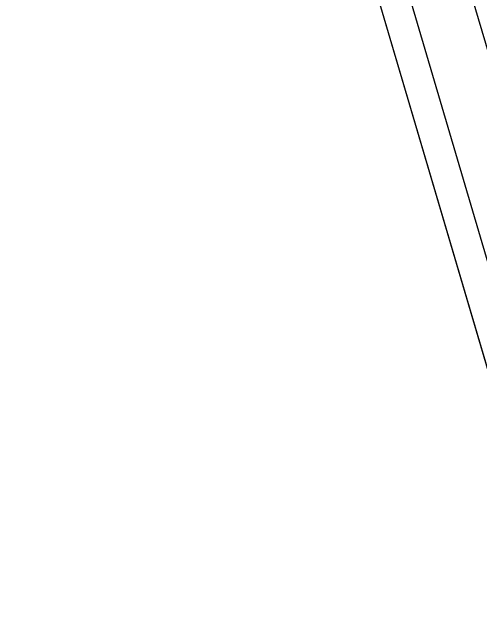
# Model space of a CAD drawing. Header units: millimetres. Extents: x 62878 to 70819, y -67946 to -61850.
# Drawn here: x 64523.44 to 64532.79, y -66839.57 to -66827.4 of the extents above; entities that cross this region are included whole.
import ezdxf

# ---------------------------------------------------------------- set-up
doc = ezdxf.new("R2010")
doc.units = ezdxf.units.MM
doc.layers.add('alan hesabı1', color=7, linetype='Continuous', plot=False)
doc.layers.add('DOGRAMA', color=171, linetype='Continuous', lineweight=0)

msp = doc.modelspace()

# ---------------------------------------------------------------- linework, layer by layer
at = {"layer": 'alan hesabı1'}
msp.add_lwpolyline([(63724.95426861863, -65595.46300699344), (64131.54280300612, -65475.35181634451), (64132.28794008258, -65475.75773597493), (64579.09331549415, -66991.10609428944), (64176.60329802258, -67109.7100704219), (64175.12696321385, -67104.70251828383), (64170.38691273129, -67106.09998781179)], close=True, dxfattribs=at)
at = {"layer": 'DOGRAMA', "lineweight": -2}
for p, q in [((64534.51042728926, -66837.74913987565), (64506.30412562658, -66742.09049665186)), ((64505.74975427346, -66742.36928222919), (64533.89348766466, -66837.81573187912)), ((64534.95658117676, -66835.03206898006), (64508.15661765861, -66744.12977919019))]:
    msp.add_line(p, q, dxfattribs=at)

doc.saveas('drawing.dxf')
